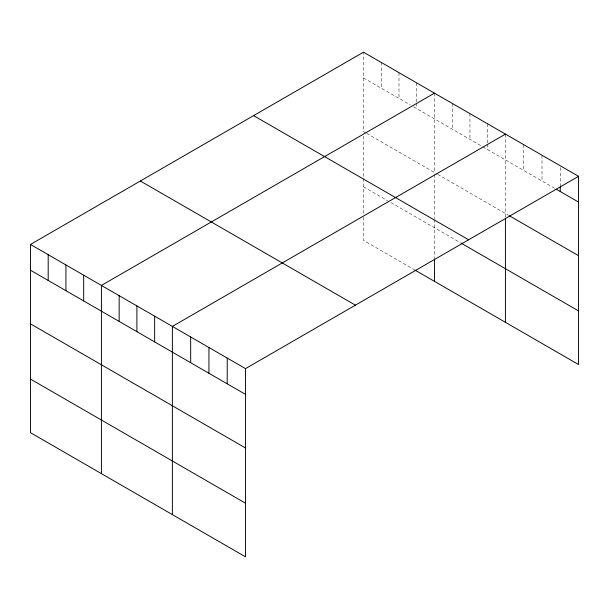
<?xml version="1.0" encoding="UTF-8"?>
<svg xmlns="http://www.w3.org/2000/svg" width="609" height="609" viewBox="0 0 609 609"><rect width="100%" height="100%" fill="white"/><g stroke="black" fill="none" stroke-linecap="round" stroke-linejoin="round"><path stroke-width="0.46" stroke-dasharray="3.04 2.28" d="M363.504 77.929L410.276 104.931M413.503 106.796L482.046 146.373M482.853 146.838L554.708 188.318M365.925 132.937L363.504 131.536L363.504 52.176M366.732 133.401L436.889 173.908M437.696 174.372L508.614 215.32M363.504 186.773L387.697 200.742M390.925 202.599L460.275 242.641M415.117 270.183L363.504 240.38L363.504 215.929M560.272 167.62L560.272 186.011M541.995 155.226L541.995 180.98M523.71 144.668L523.71 170.421M505.432 134.117L505.432 217.162M487.695 123.878L487.695 143.191M487.695 144.112L487.695 149.631M469.95 113.632L469.95 139.385M452.213 103.393L452.213 129.146M434.468 93.147L434.468 172.507M434.468 174.349L434.468 218.54M434.468 219.461L434.468 257.843M416.731 82.908L416.731 102.221M416.731 103.142L416.731 108.661M398.986 72.661L398.986 98.414M381.242 62.415L381.242 88.168M363.504 136.142L363.504 177.569M363.504 178.49L363.504 214.985"/><path stroke-width="0.91" d="M30.45 244.46L245.496 368.62L245.496 556.824L30.45 432.672L30.45 244.46L363.504 52.176L578.55 176.328L578.55 364.54L415.117 270.183M434.468 93.147L101.414 285.431L101.414 473.642M505.432 134.117L172.377 326.409L172.377 514.613M245.496 368.62L578.55 176.328M556.299 189.239L578.55 202.081M509.406 215.776L578.55 255.696M253.595 115.634L468.641 239.786M461.082 243.105L578.55 310.925M140.359 181.01L355.405 305.162M30.45 270.213L245.496 394.373M30.45 323.828L245.496 447.98M30.45 379.057L245.496 503.217M560.272 186.933L560.272 191.53M505.432 218.083L505.432 322.321M434.468 258.779L434.468 281.35M227.218 358.062L227.218 383.815M208.94 347.511L208.94 373.264M190.663 336.96L190.663 362.713M154.64 316.162L154.64 341.915M136.896 305.916L136.896 331.669M119.158 295.677L119.158 321.43M83.677 275.192L83.677 300.945M65.932 264.945L65.932 290.699M48.195 254.707L48.195 280.46"/></g></svg>
